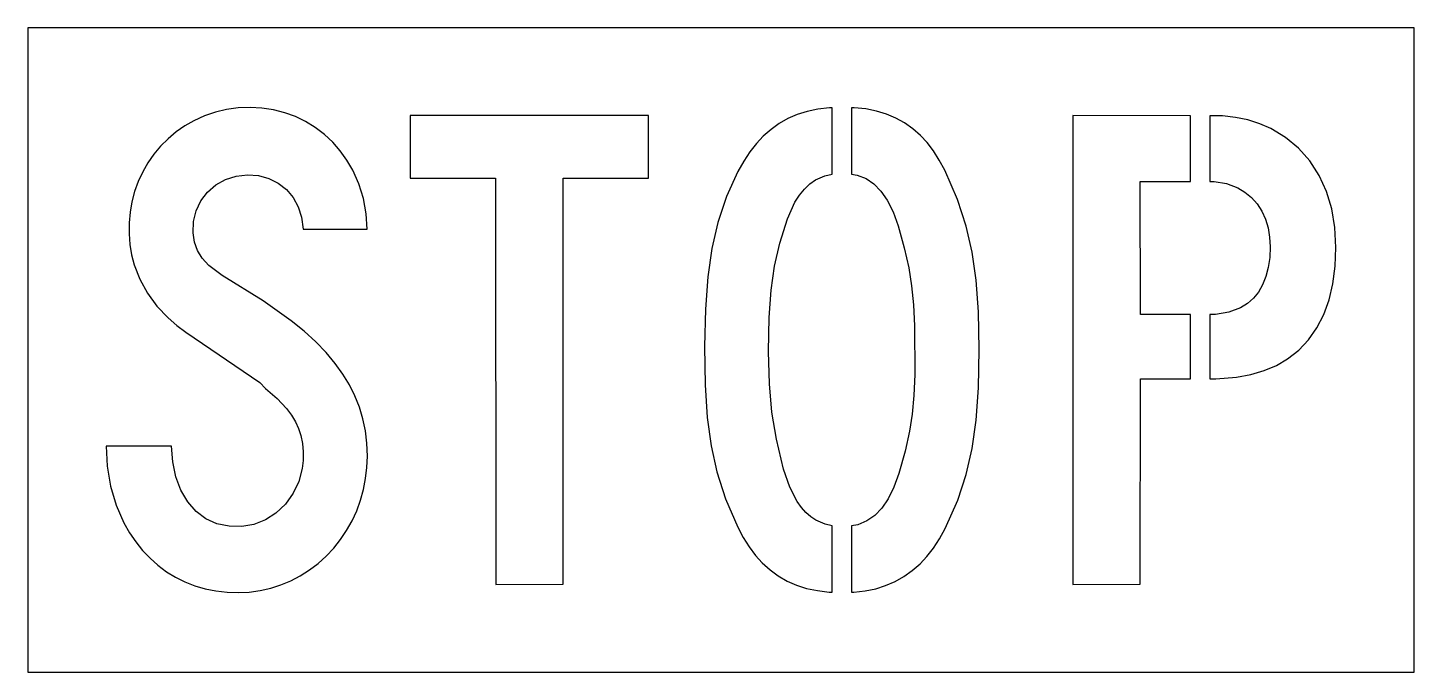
# Model space of a CAD drawing. Header units: inches. Extents: x 0 to 35.5, y 0 to 16.5.
import ezdxf

# ---------------------------------------------------------------- set-up
doc = ezdxf.new("R2010")
doc.units = ezdxf.units.IN
doc.layers.add('CUT', color=1, linetype='CONTINUOUS')
doc.layers.add('SHEET', color=8, linetype='CONTINUOUS')

msp = doc.modelspace()

# ---------------------------------------------------------------- linework, layer by layer
at = {"layer": 'CUT'}
for points in [[(2.004, 5.787), (2.03, 5.28), (2.118, 4.765), (2.263, 4.279), (2.462, 3.826), (2.606, 3.573), (2.765, 3.338), (2.94, 3.121), (3.131, 2.92), (3.335, 2.738), (3.555, 2.575), (3.784, 2.435), (4.026, 2.315), (4.282, 2.214), (4.547, 2.137), (4.82, 2.082), (5.102, 2.049), (5.392, 2.04), (5.672, 2.053), (5.949, 2.091), (6.222, 2.153), (6.482, 2.237), (6.736, 2.343), (6.979, 2.47), (7.213, 2.618), (7.434, 2.786), (7.64, 2.972), (7.834, 3.178), (8.008, 3.397), (8.165, 3.631), (8.304, 3.878), (8.422, 4.135), (8.52, 4.403), (8.596, 4.677), (8.652, 4.96), (8.685, 5.246), (8.696, 5.535), (8.683, 5.864), (8.645, 6.179), (8.582, 6.486), (8.493, 6.784), (8.377, 7.076), (8.236, 7.357), (8.068, 7.633), (7.871, 7.906), (7.637, 8.184), (7.373, 8.458), (7.077, 8.729), (6.746, 9), (6.028, 9.509), (4.979, 10.154), (4.641, 10.415), (4.465, 10.604), (4.344, 10.798), (4.269, 11.008), (4.236, 11.25), (4.246, 11.543), (4.312, 11.816), (4.431, 12.069), (4.601, 12.291), (4.816, 12.476), (5.065, 12.613), (5.339, 12.7), (5.631, 12.734), (5.91, 12.714), (6.176, 12.643), (6.416, 12.523), (6.625, 12.358), (6.796, 12.154), (6.928, 11.913), (7.013, 11.649), (7.056, 11.346), (8.693, 11.346), (8.667, 11.735), (8.594, 12.129), (8.479, 12.501), (8.324, 12.851), (8.174, 13.109), (8.003, 13.348), (7.811, 13.567), (7.596, 13.768), (7.363, 13.945), (7.116, 14.097), (6.854, 14.224), (6.582, 14.323), (6.293, 14.398), (5.996, 14.443), (5.694, 14.46), (5.389, 14.449), (5.093, 14.408), (4.804, 14.34), (4.522, 14.244), (4.251, 14.12), (4.019, 13.987), (3.797, 13.832), (3.594, 13.66), (3.403, 13.469), (3.23, 13.262), (3.077, 13.042), (2.944, 12.809), (2.83, 12.564), (2.737, 12.307), (2.667, 12.044), (2.619, 11.777), (2.595, 11.502), (2.593, 11.225), (2.615, 10.953), (2.66, 10.688), (2.728, 10.43), (2.872, 10.06), (3.066, 9.708), (3.309, 9.376), (3.598, 9.07), (3.814, 8.881), (4.047, 8.705), (5.944, 7.42), (6.084, 7.262), (6.388, 7.006), (6.628, 6.752), (6.753, 6.585), (6.854, 6.415), (6.933, 6.241), (6.992, 6.057), (7.032, 5.855), (7.052, 5.639), (7.05, 5.421), (7.026, 5.215), (6.938, 4.887), (6.793, 4.582), (6.596, 4.307), (6.355, 4.076), (6.084, 3.901), (5.788, 3.783), (5.482, 3.729), (5.161, 3.736), (4.844, 3.804), (4.561, 3.932), (4.311, 4.118), (4.096, 4.363), (3.922, 4.659), (3.793, 5.003), (3.713, 5.383), (3.685, 5.786)], [(9.792, 14.251), (9.793, 12.65), (11.98, 12.648), (11.981, 2.251), (13.706, 2.253), (13.706, 12.647), (15.896, 12.65), (15.893, 14.251)], [(17.327, 8.336), (17.344, 7.355), (17.399, 6.525), (17.498, 5.795), (17.644, 5.13), (17.868, 4.436), (18.178, 3.716), (18.321, 3.451), (18.473, 3.21), (18.636, 2.993), (18.808, 2.802), (19.005, 2.622), (19.217, 2.466), (19.444, 2.335), (19.683, 2.23), (19.943, 2.148), (20.22, 2.089), (20.516, 2.053), (20.593, 2.05), (20.593, 3.752), (20.419, 3.788), (20.18, 3.893), (20.047, 3.983), (19.922, 4.093), (19.807, 4.222), (19.701, 4.372), (19.51, 4.738), (19.349, 5.196), (19.169, 5.966), (19.055, 6.657), (18.991, 7.381), (18.969, 8.209), (18.984, 9.078), (19.032, 9.779), (19.12, 10.397), (19.254, 10.983), (19.45, 11.61), (19.643, 12.034), (19.759, 12.215), (19.886, 12.371), (20.024, 12.501), (20.172, 12.603), (20.406, 12.709), (20.593, 12.749), (20.593, 14.451), (20.524, 14.448), (20.232, 14.413), (19.958, 14.356), (19.704, 14.277), (19.465, 14.175), (19.241, 14.049), (19.031, 13.899), (18.833, 13.723), (18.657, 13.534), (18.492, 13.321), (18.335, 13.084), (18.184, 12.818), (17.892, 12.177), (17.669, 11.514), (17.516, 10.852), (17.411, 10.121), (17.349, 9.295)], [(21.093, 2.048), (21.148, 2.049), (21.437, 2.082), (21.711, 2.139), (21.965, 2.218), (22.209, 2.323), (22.435, 2.45), (22.648, 2.603), (22.848, 2.78), (23.022, 2.967), (23.188, 3.181), (23.344, 3.417), (23.489, 3.678), (23.811, 4.403), (24.03, 5.065), (24.18, 5.727), (24.281, 6.455), (24.34, 7.285), (24.359, 8.266), (24.34, 9.225), (24.282, 10.036), (24.181, 10.755), (24.031, 11.417), (23.806, 12.101), (23.482, 12.851), (23.339, 13.113), (23.188, 13.346), (23.025, 13.559), (22.854, 13.744), (22.661, 13.916), (22.451, 14.065), (22.227, 14.189), (21.988, 14.289), (21.73, 14.366), (21.454, 14.42), (21.156, 14.451), (21.093, 14.453), (21.093, 12.752), (21.238, 12.728), (21.464, 12.637), (21.665, 12.501), (21.846, 12.316), (22.008, 12.082), (22.158, 11.783), (22.289, 11.427), (22.443, 10.868), (22.556, 10.351), (22.629, 9.89), (22.678, 9.405), (22.708, 8.872), (22.71, 7.624), (22.685, 7.081), (22.642, 6.608), (22.577, 6.168), (22.466, 5.656), (22.304, 5.086), (22.175, 4.735), (22.03, 4.442), (21.868, 4.204), (21.686, 4.015), (21.484, 3.874), (21.257, 3.778), (21.093, 3.749)], [(26.759, 2.251), (28.486, 2.252), (28.487, 7.514), (29.77, 7.514), (29.77, 9.159), (28.487, 9.156), (28.486, 12.566), (29.77, 12.563), (29.77, 14.244), (26.759, 14.249)], [(30.27, 7.514), (30.42, 7.514), (30.949, 7.553), (31.317, 7.621), (31.657, 7.723), (31.971, 7.856), (32.256, 8.023), (32.544, 8.248), (32.793, 8.511), (33.007, 8.816), (33.182, 9.156), (33.319, 9.535), (33.417, 9.946), (33.476, 10.394), (33.496, 10.877), (33.469, 11.384), (33.387, 11.863), (33.251, 12.31), (33.062, 12.721), (32.823, 13.093), (32.535, 13.418), (32.204, 13.694), (31.83, 13.918), (31.543, 14.043), (31.238, 14.139), (30.919, 14.206), (30.588, 14.243), (30.27, 14.243), (30.27, 12.562), (30.374, 12.562), (30.693, 12.511), (30.984, 12.401), (31.166, 12.29), (31.332, 12.152), (31.475, 11.989), (31.594, 11.805), (31.687, 11.6), (31.756, 11.376), (31.797, 11.137), (31.811, 10.887), (31.8, 10.615), (31.763, 10.359), (31.703, 10.13), (31.618, 9.92), (31.51, 9.733), (31.38, 9.574), (31.228, 9.44), (31.053, 9.331), (30.753, 9.216), (30.41, 9.161), (30.27, 9.161)]]:
    msp.add_lwpolyline(points, close=True, dxfattribs=at)
at = {"layer": 'SHEET'}
msp.add_lwpolyline([(0, 0), (35.5, 0), (35.5, 16.5), (0, 16.5)], close=True, dxfattribs=at)

doc.saveas('drawing.dxf')
